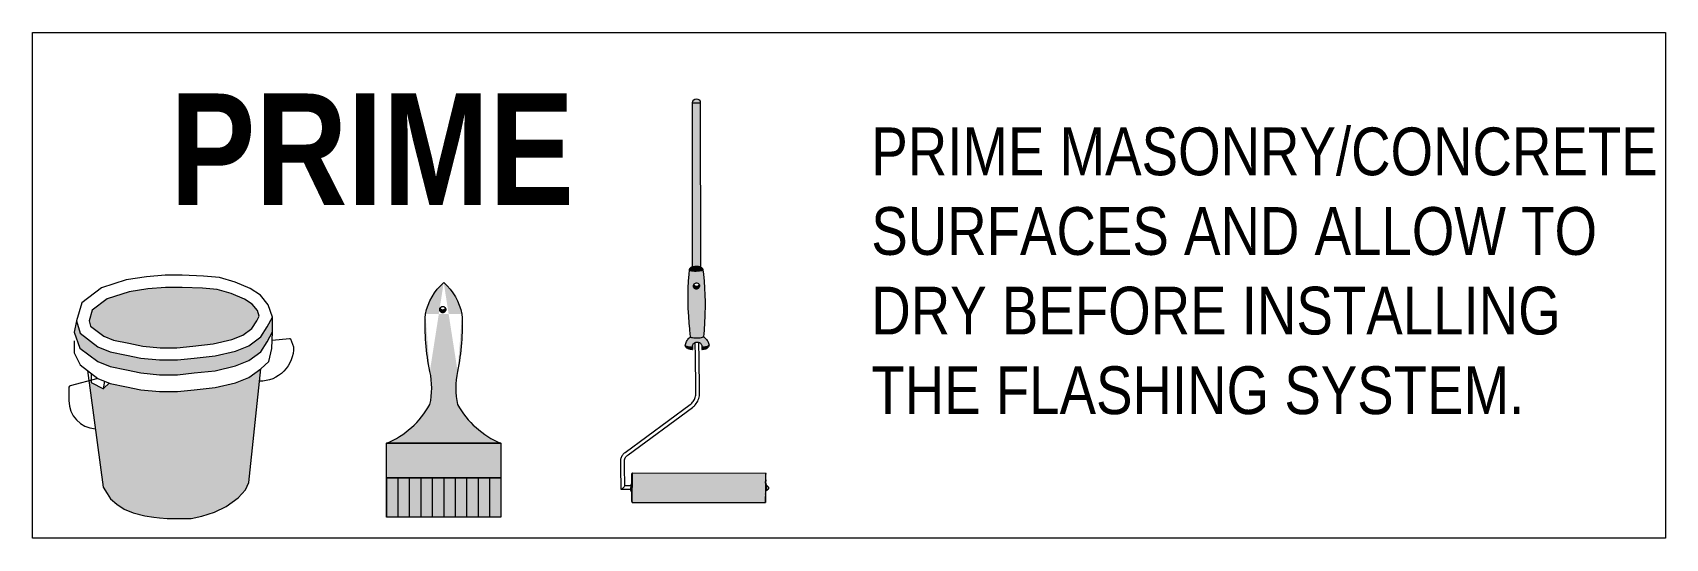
# Model space of a CAD drawing. Header units: inches. Extents: x 0 to 2.14, y 0 to 0.66.
import ezdxf

# ---------------------------------------------------------------- set-up
doc = ezdxf.new("R2010")
doc.units = ezdxf.units.IN
doc.header["$MEASUREMENT"] = 0
doc.layers.add('Title Block Text', color=20, linetype='Continuous', lineweight=0)
doc.layers.add('Vector Picture Geometry', color=6, linetype='Continuous', lineweight=0)
doc.styles.add('GENERATED_STYLE_6', font='ARIALNB.TTF')
doc.styles.get("Standard").update_dxf_attribs({"font": 'ARIALN.TTF'})

msp = doc.modelspace()

# ---------------------------------------------------------------- hatches: boundary and pattern name
at = {"layer": 'Vector Picture Geometry'}
h = msp.add_hatch(color=254, dxfattribs=at)
h.dxf.hatch_style = 1
edge = h.paths.add_edge_path()
edge.add_arc((0.8768, 0.3556), 0.000261, -128.835, 90, ccw=False)
edge.add_arc((0.8704, 0.3804), 0.0258, 259.2804, 283.9457, ccw=False)
edge.add_arc((0.8656, 0.3557), 0.000624, 22.8329, 268.5091, ccw=False)
edge.add_line((0.8662, 0.3559), (0.8665, 0.5714))
edge.add_arc((0.8716, 0.5714), 0.00506, 0.157, 179.9193, ccw=False)
edge.add_line((0.8766, 0.5715), (0.8768, 0.3558))
h = msp.add_hatch(color=164, dxfattribs=at)
h.dxf.hatch_style = 1
h.paths.add_polyline_path([(0.8828, 0.3101), (0.8826, 0.3192), (0.8821, 0.3283), (0.8815, 0.3375), (0.8806, 0.3466), (0.88, 0.3521), (0.8797, 0.3518), (0.8788, 0.3514), (0.8774, 0.3511), (0.8756, 0.3509), (0.8734, 0.3507), (0.8711, 0.3506), (0.8689, 0.3506), (0.8667, 0.3507), (0.8649, 0.3509), (0.8635, 0.3512), (0.8626, 0.3515), (0.8623, 0.3519), (0.8618, 0.3463), (0.8612, 0.3372), (0.8608, 0.3281), (0.8606, 0.3189), (0.8606, 0.3098), (0.8608, 0.3006), (0.861, 0.2977), (0.8611, 0.2961), (0.8613, 0.2915), (0.8619, 0.2824), (0.8626, 0.275), (0.8626, 0.2749), (0.8628, 0.2733), (0.8628, 0.2731), (0.8639, 0.2642), (0.8641, 0.2639), (0.865, 0.2635), (0.8663, 0.2633), (0.8681, 0.2631), (0.8701, 0.263), (0.8723, 0.263), (0.8745, 0.263), (0.8765, 0.2632), (0.8783, 0.2634), (0.8796, 0.2637), (0.8805, 0.2641), (0.8808, 0.2644), (0.8808, 0.2646), (0.8809, 0.2657), (0.881, 0.2675), (0.881, 0.2676), (0.8816, 0.2735), (0.8822, 0.2826), (0.8826, 0.2918), (0.8827, 0.2961), (0.8827, 0.2977), (0.8828, 0.3009)])
h.paths.add_polyline_path([(0.8709, 0.3269), (0.8699, 0.3273), (0.8691, 0.3278), (0.8687, 0.3282), (0.8683, 0.3287), (0.8678, 0.3296), (0.8676, 0.3307), (0.8676, 0.3318), (0.8679, 0.3328), (0.868, 0.3329), (0.8685, 0.3337), (0.8687, 0.3339), (0.8692, 0.3344), (0.8701, 0.3349), (0.8711, 0.3351), (0.8713, 0.3351), (0.8722, 0.3351), (0.8732, 0.3348), (0.874, 0.3343), (0.874, 0.3343), (0.8748, 0.3335), (0.8751, 0.3329), (0.8753, 0.3326), (0.8755, 0.3316), (0.8755, 0.3305), (0.8752, 0.3295), (0.8746, 0.3285), (0.8742, 0.328), (0.8739, 0.3277), (0.873, 0.3272), (0.872, 0.3269), (0.8715, 0.3269)], flags=16)
h = msp.add_hatch(color=256, dxfattribs=at)
h.dxf.hatch_style = 1
h.paths.add_polyline_path([(0.8797, 0.3531), (0.8795, 0.3536), (0.8793, 0.354), (0.8789, 0.3544), (0.8787, 0.3547), (0.8783, 0.355), (0.8779, 0.3553), (0.8775, 0.3556), (0.8771, 0.3557), (0.8769, 0.3558, -0.982084), (0.8766, 0.3554), (0.876, 0.3552), (0.8751, 0.355), (0.8739, 0.3548), (0.8726, 0.3547), (0.8719, 0.3547, -0.061404), (0.8656, 0.3551, -0.326249), (0.865, 0.3555), (0.8647, 0.3554), (0.8643, 0.3551), (0.8639, 0.3548), (0.8636, 0.3545), (0.8633, 0.3542), (0.863, 0.3538), (0.8627, 0.3533), (0.8625, 0.3529), (0.8624, 0.3524), (0.8623, 0.3519), (0.8626, 0.3515), (0.8635, 0.3512), (0.8649, 0.3509), (0.8667, 0.3507), (0.8689, 0.3506), (0.8711, 0.3506), (0.8734, 0.3507), (0.8756, 0.3509), (0.8774, 0.3511), (0.8788, 0.3514), (0.8797, 0.3518), (0.88, 0.3521), (0.8799, 0.3526)])
h = msp.add_hatch(color=164, dxfattribs=at)
h.dxf.hatch_style = 1
h.paths.add_polyline_path([(0.2943, 0.2851), (0.2976, 0.2915), (0.295, 0.2987), (0.2884, 0.3071), (0.2782, 0.3139), (0.2607, 0.3213), (0.2424, 0.3265), (0.2232, 0.3282), (0.1962, 0.3292), (0.1745, 0.3292), (0.1511, 0.3273), (0.1266, 0.3235), (0.0977, 0.3142), (0.0782, 0.2994), (0.074, 0.2851), (0.0759, 0.2785), (0.0935, 0.2652), (0.1063, 0.2599), (0.1264, 0.2559), (0.1446, 0.2521), (0.1672, 0.2499), (0.1892, 0.2499), (0.2102, 0.2521), (0.237, 0.2551), (0.2615, 0.2607), (0.2761, 0.2666), (0.2879, 0.2752)])
h = msp.add_hatch(color=164, dxfattribs=at)
h.dxf.hatch_style = 1
edge = h.paths.add_edge_path()
edge.add_line((0.6148, 0.1247), (0.4645, 0.1247))
edge.add_arc((0.4198, 0.2322), 0.1164, 292.5678, 330.8047)
edge.add_arc((0.4295, 0.1971), 0.0945, 346.7451, 373.2549)
edge.add_arc((0.8266, 0.2798), 0.3112, 177.3692, 191.3199, ccw=False)
edge.add_arc((0.5912, 0.2782), 0.0771, 131.9192, 168.0808, ccw=False)
edge.add_arc((0.4882, 0.2782), 0.0771, 11.9192, 48.0808, ccw=False)
edge.add_arc((0.2528, 0.2798), 0.3112, -11.3199, 2.6308, ccw=False)
edge.add_arc((0.6499, 0.1971), 0.0945, 166.7451, 193.2549)
edge.add_arc((0.6595, 0.2322), 0.1164, 209.1953, 247.4322)
h = msp.add_hatch(color=254, dxfattribs=at)
h.dxf.hatch_style = 1
h.paths.add_polyline_path([(0.8766, 0.3117), (0.8765, 0.3117), (0.8729, 0.3117), (0.8693, 0.3117), (0.8693, 0.3116), (0.8692, 0.3115), (0.8692, 0.3104), (0.8692, 0.3092), (0.8684, 0.3092), (0.8676, 0.3092), (0.8676, 0.3161), (0.8676, 0.323), (0.8676, 0.3231), (0.8677, 0.3232), (0.8684, 0.3232), (0.8692, 0.3232), (0.8692, 0.322), (0.8692, 0.3209), (0.8693, 0.3208), (0.8694, 0.3207), (0.873, 0.3207), (0.8766, 0.3207), (0.8766, 0.3196), (0.8766, 0.3186), (0.8729, 0.3186), (0.8692, 0.3185), (0.8692, 0.3162), (0.8692, 0.3139), (0.8693, 0.3139), (0.8693, 0.3138), (0.8729, 0.3138), (0.8764, 0.3138), (0.8765, 0.3138), (0.8766, 0.3137), (0.8766, 0.3127), (0.8766, 0.3118)])
h.paths.add_polyline_path([(0.8765, 0.3035), (0.872, 0.3035), (0.8676, 0.3035), (0.8676, 0.3062), (0.8676, 0.3089), (0.8684, 0.3089), (0.8692, 0.3089), (0.8692, 0.3073), (0.8692, 0.3057), (0.8702, 0.3057), (0.8711, 0.3057), (0.8712, 0.3071), (0.8712, 0.3086), (0.872, 0.3086), (0.8728, 0.3086), (0.8728, 0.3071), (0.8728, 0.3057), (0.8738, 0.3057), (0.8748, 0.3057), (0.8749, 0.3073), (0.8749, 0.309), (0.8757, 0.309), (0.8764, 0.309), (0.8765, 0.309), (0.8766, 0.3089), (0.8766, 0.3062), (0.8766, 0.3035)])
h.paths.add_polyline_path([(0.8716, 0.2999), (0.8714, 0.3001), (0.8713, 0.3003), (0.8711, 0.3005), (0.8709, 0.3005), (0.8704, 0.3006), (0.8702, 0.3006), (0.8699, 0.3005), (0.8696, 0.3003), (0.8695, 0.3), (0.8693, 0.2997), (0.8693, 0.299), (0.8693, 0.2982), (0.8693, 0.2981), (0.8694, 0.298), (0.8705, 0.298), (0.8715, 0.298), (0.8716, 0.298), (0.8716, 0.298), (0.8716, 0.2989), (0.8716, 0.2997)], flags=16)
h.paths.add_polyline_path([(0.8765, 0.2958), (0.872, 0.2958), (0.8676, 0.2958), (0.8676, 0.2982), (0.8676, 0.3005), (0.8678, 0.3009), (0.8679, 0.3013), (0.8681, 0.3016), (0.8683, 0.3019), (0.8686, 0.3021), (0.8689, 0.3024), (0.8692, 0.3025), (0.8695, 0.3027), (0.8699, 0.3028), (0.8703, 0.3028), (0.8708, 0.3028), (0.8712, 0.3027), (0.8716, 0.3025), (0.872, 0.3022), (0.8723, 0.3019), (0.8726, 0.3016), (0.8728, 0.3012), (0.873, 0.3008), (0.8731, 0.3008), (0.8732, 0.3008), (0.8748, 0.3018), (0.8765, 0.3028), (0.8766, 0.3028), (0.8766, 0.3016), (0.8766, 0.3005), (0.8765, 0.3004), (0.8757, 0.2999), (0.8741, 0.2991), (0.8732, 0.2985), (0.8731, 0.2985), (0.8732, 0.2982), (0.8732, 0.298), (0.8749, 0.298), (0.8766, 0.2979), (0.8766, 0.2969), (0.8766, 0.2959)])
h.paths.add_polyline_path([(0.8715, 0.2923), (0.8713, 0.2926), (0.8711, 0.2927), (0.8709, 0.2928), (0.8707, 0.2929), (0.8704, 0.2929), (0.8701, 0.2929), (0.8698, 0.2928), (0.8697, 0.2926), (0.8695, 0.2924), (0.8694, 0.2922), (0.8693, 0.292), (0.8693, 0.2913), (0.8693, 0.2905), (0.8693, 0.2904), (0.8694, 0.2903), (0.8705, 0.2903), (0.8715, 0.2903), (0.8716, 0.2903), (0.8716, 0.2903), (0.8716, 0.2912), (0.8716, 0.292)], flags=16)
h.paths.add_polyline_path([(0.8765, 0.2881), (0.872, 0.2881), (0.8676, 0.2881), (0.8676, 0.2902), (0.8675, 0.2923), (0.8676, 0.2927), (0.8677, 0.2931), (0.8679, 0.2935), (0.8681, 0.2939), (0.8683, 0.2942), (0.8687, 0.2945), (0.8691, 0.2948), (0.8695, 0.295), (0.87, 0.2951), (0.8704, 0.2951), (0.8708, 0.2951), (0.8711, 0.295), (0.8715, 0.2948), (0.8719, 0.2947), (0.8721, 0.2944), (0.8723, 0.2942), (0.8725, 0.2939), (0.8727, 0.2936), (0.8729, 0.2934), (0.873, 0.2931), (0.8731, 0.2931), (0.8732, 0.2932), (0.8749, 0.2941), (0.8765, 0.2951), (0.8766, 0.2951), (0.8766, 0.2939), (0.8766, 0.2928), (0.8765, 0.2927), (0.8756, 0.2922), (0.8746, 0.2916), (0.8739, 0.2913), (0.8733, 0.2909), (0.8731, 0.2908), (0.8732, 0.2905), (0.8732, 0.2903), (0.8748, 0.2903), (0.8765, 0.2903), (0.8766, 0.2902), (0.8766, 0.2901), (0.8766, 0.2891), (0.8766, 0.2882)])
h.paths.add_polyline_path([(0.8733, 0.2844), (0.8732, 0.2844), (0.8717, 0.2839), (0.8701, 0.2833), (0.8701, 0.2833), (0.8701, 0.2833), (0.8703, 0.2832), (0.8716, 0.2827), (0.8732, 0.2822), (0.8732, 0.2822), (0.8733, 0.2823), (0.8733, 0.2833), (0.8733, 0.2843)], flags=16)
h.paths.add_polyline_path([(0.8765, 0.2788), (0.8764, 0.2788), (0.8758, 0.2791), (0.8741, 0.2797), (0.8728, 0.2801), (0.8708, 0.2809), (0.8682, 0.2818), (0.8676, 0.282), (0.8675, 0.2821), (0.8676, 0.2833), (0.8676, 0.2846), (0.8697, 0.2853), (0.8727, 0.2864), (0.8748, 0.2872), (0.8763, 0.2877), (0.8765, 0.2878), (0.8765, 0.2878), (0.8766, 0.2877), (0.8766, 0.2867), (0.8766, 0.2856), (0.8765, 0.2856), (0.8757, 0.2853), (0.875, 0.285), (0.8749, 0.285), (0.875, 0.2833), (0.875, 0.2816), (0.8758, 0.2813), (0.8766, 0.281), (0.8766, 0.2799), (0.8766, 0.2789)])
h.paths.add_polyline_path([(0.871, 0.2758), (0.8709, 0.2761), (0.8707, 0.2762), (0.8705, 0.2763), (0.8702, 0.2763), (0.87, 0.2763), (0.8698, 0.2762), (0.8695, 0.2761), (0.8694, 0.2758), (0.8692, 0.2755), (0.8692, 0.2747), (0.8692, 0.2739), (0.8693, 0.2738), (0.8693, 0.2736), (0.8702, 0.2736), (0.8711, 0.2736), (0.8711, 0.2737), (0.8712, 0.2737), (0.8712, 0.2747), (0.8712, 0.2756)], flags=16)
h.paths.add_polyline_path([(0.8747, 0.276), (0.8744, 0.2763), (0.8743, 0.2765), (0.874, 0.2765), (0.8738, 0.2765), (0.8735, 0.2765), (0.8733, 0.2764), (0.8731, 0.2762), (0.8729, 0.276), (0.8728, 0.2757), (0.8728, 0.2755), (0.8728, 0.2746), (0.8728, 0.2737), (0.8738, 0.2737), (0.8747, 0.2736), (0.8748, 0.2737), (0.8748, 0.2738), (0.8748, 0.2748), (0.8748, 0.2759)], flags=16)
h.paths.add_polyline_path([(0.8765, 0.2715), (0.872, 0.2715), (0.8676, 0.2715), (0.8676, 0.274), (0.8676, 0.2766), (0.8678, 0.277), (0.868, 0.2775), (0.8682, 0.2778), (0.8685, 0.2781), (0.8689, 0.2783), (0.8693, 0.2785), (0.8699, 0.2785), (0.8704, 0.2785), (0.8708, 0.2783), (0.8711, 0.2781), (0.8714, 0.2778), (0.8717, 0.2775), (0.8718, 0.2773), (0.8719, 0.2771), (0.8719, 0.2771), (0.872, 0.2772), (0.8721, 0.2774), (0.8723, 0.2778), (0.8726, 0.278), (0.8728, 0.2783), (0.8732, 0.2785), (0.8736, 0.2787), (0.8742, 0.2787), (0.8748, 0.2787), (0.8751, 0.2785), (0.8755, 0.2783), (0.8758, 0.278), (0.876, 0.2778), (0.8762, 0.2774), (0.8764, 0.2771), (0.8765, 0.2766), (0.8766, 0.276), (0.8766, 0.2738), (0.8766, 0.2715)])
h = msp.add_hatch(color=256, dxfattribs=at)
h.dxf.hatch_style = 1
h.paths.add_polyline_path([(0.8752, 0.3295), (0.8755, 0.3305), (0.8755, 0.3316), (0.8753, 0.3326), (0.8751, 0.3329), (0.8746, 0.3321), (0.8742, 0.3317), (0.8739, 0.3314), (0.873, 0.3309), (0.872, 0.3307), (0.8715, 0.3307), (0.8709, 0.3307), (0.87, 0.331), (0.8691, 0.3315), (0.8687, 0.3319), (0.8684, 0.3322), (0.868, 0.3329), (0.8679, 0.3328), (0.8676, 0.3318), (0.8676, 0.3307), (0.8678, 0.3296), (0.8683, 0.3287), (0.8687, 0.3282), (0.8691, 0.3278), (0.8699, 0.3273), (0.8709, 0.3269), (0.8715, 0.3269), (0.872, 0.3269), (0.873, 0.3272), (0.8739, 0.3277), (0.8742, 0.328), (0.8746, 0.3285)])
h = msp.add_hatch(color=256, dxfattribs=at)
h.dxf.hatch_style = 1
h.paths.add_polyline_path([(0.5421, 0.2986), (0.5424, 0.2996), (0.5424, 0.3007), (0.5421, 0.3017), (0.542, 0.3019), (0.5415, 0.3012), (0.5411, 0.3008), (0.5408, 0.3005), (0.5399, 0.3), (0.5389, 0.2998), (0.5384, 0.2998), (0.5378, 0.2998), (0.5369, 0.3001), (0.536, 0.3006), (0.5356, 0.301), (0.5352, 0.3013), (0.5349, 0.302), (0.5348, 0.3019), (0.5345, 0.3008), (0.5345, 0.2998), (0.5347, 0.2987), (0.5352, 0.2977), (0.5356, 0.2973), (0.536, 0.2969), (0.5368, 0.2963), (0.5378, 0.296), (0.5384, 0.296), (0.5389, 0.296), (0.5399, 0.2963), (0.5408, 0.2968), (0.5411, 0.2971), (0.5415, 0.2976)])
h = msp.add_hatch(color=164, dxfattribs=at)
h.dxf.hatch_style = 1
h.paths.add_polyline_path([(0.2662, 0.2261), (0.2838, 0.2331), (0.2996, 0.2446), (0.308, 0.2577), (0.3148, 0.2708), (0.3148, 0.2903), (0.308, 0.2772), (0.2996, 0.2641), (0.2838, 0.2526), (0.2662, 0.2456), (0.2396, 0.2394), (0.2119, 0.2364), (0.1901, 0.2341), (0.1664, 0.2341), (0.1422, 0.2365), (0.1233, 0.2404), (0.1017, 0.2447), (0.0856, 0.2514), (0.0623, 0.2691), (0.0576, 0.2851), (0.0545, 0.2705), (0.062, 0.2495), (0.0856, 0.2319), (0.1017, 0.2252), (0.1233, 0.2209), (0.1422, 0.217), (0.1664, 0.2145), (0.1901, 0.2145), (0.2119, 0.2169), (0.2396, 0.2199)])
h = msp.add_hatch(color=164, dxfattribs=at)
h.dxf.hatch_style = 1
h.paths.add_polyline_path([(0.8863, 0.2586), (0.8856, 0.2597), (0.8848, 0.2608), (0.8844, 0.2613), (0.8835, 0.2623), (0.8826, 0.2632), (0.8816, 0.264), (0.8808, 0.2646), (0.8808, 0.2644), (0.8805, 0.2641), (0.8796, 0.2637), (0.8783, 0.2634), (0.8765, 0.2632), (0.8745, 0.263), (0.8723, 0.263), (0.8701, 0.263), (0.8681, 0.2631), (0.8663, 0.2633), (0.865, 0.2635), (0.8641, 0.2639), (0.8639, 0.2642), (0.8638, 0.2643), (0.8631, 0.2638), (0.8621, 0.263), (0.8612, 0.262), (0.8603, 0.261), (0.8599, 0.2605), (0.8591, 0.2594), (0.8584, 0.2582), (0.8579, 0.257), (0.8574, 0.2557), (0.8571, 0.2544), (0.8568, 0.2531), (0.8573, 0.2525), (0.8589, 0.2519), (0.8614, 0.2514), (0.8646, 0.251), (0.8663, 0.2509), (0.8664, 0.2512), (0.8663, 0.2523), (0.8663, 0.2524), (0.8663, 0.253), (0.8664, 0.2531), (0.8666, 0.2537), (0.867, 0.2545), (0.8674, 0.255), (0.868, 0.2557), (0.8687, 0.2562), (0.8688, 0.2562), (0.8693, 0.2567), (0.8699, 0.2569), (0.8708, 0.2573), (0.8724, 0.2575), (0.8739, 0.2573), (0.8747, 0.257), (0.8754, 0.2567), (0.876, 0.2563), (0.876, 0.2563), (0.8767, 0.2558), (0.8774, 0.2551), (0.8778, 0.2546), (0.8782, 0.2538), (0.8785, 0.2532), (0.8785, 0.2511), (0.8803, 0.2512), (0.8835, 0.2517), (0.886, 0.2522), (0.8875, 0.2528), (0.8881, 0.2535), (0.8878, 0.2548), (0.8874, 0.2561), (0.8869, 0.2574)])
h = msp.add_hatch(color=256, dxfattribs=at)
h.dxf.hatch_style = 1
h.paths.add_polyline_path([(0.8664, 0.2498), (0.8664, 0.2499), (0.8664, 0.25), (0.8664, 0.2509), (0.8663, 0.2509), (0.8646, 0.251), (0.8614, 0.2514), (0.8589, 0.2519), (0.8573, 0.2525), (0.8568, 0.2531), (0.857, 0.2519), (0.8576, 0.2508), (0.8581, 0.2502), (0.8589, 0.2494), (0.86, 0.2489), (0.8613, 0.2484), (0.8634, 0.248), (0.866, 0.2477), (0.8664, 0.2477), (0.8664, 0.2478), (0.8664, 0.2481), (0.8664, 0.2482), (0.8664, 0.2488), (0.8664, 0.249)])
h = msp.add_hatch(color=256, dxfattribs=at)
h.dxf.hatch_style = 1
h.paths.add_polyline_path([(0.8869, 0.2506), (0.8874, 0.2512), (0.8879, 0.2523), (0.8881, 0.2535), (0.8875, 0.2528), (0.886, 0.2522), (0.8835, 0.2517), (0.8803, 0.2512), (0.8785, 0.2511), (0.8786, 0.249), (0.8786, 0.2482), (0.8786, 0.2479), (0.879, 0.2479), (0.8816, 0.2483), (0.8837, 0.2487), (0.885, 0.2492), (0.886, 0.2498)])
h = msp.add_hatch(color=164, dxfattribs=at)
h.dxf.hatch_style = 1
h.paths.add_polyline_path([(0.2996, 0.2225), (0.2838, 0.211), (0.2662, 0.204), (0.2396, 0.1979), (0.2119, 0.1948), (0.1901, 0.1925), (0.1664, 0.1925), (0.1422, 0.1949), (0.1233, 0.1988), (0.1017, 0.2031), (0.1004, 0.2037), (0.0934, 0.197), (0.0932, 0.1961), (0.0769, 0.2044), (0.0769, 0.2075), (0.0739, 0.2067), (0.0927, 0.0672), (0.0977, 0.0586), (0.1024, 0.0518), (0.1106, 0.0447), (0.1202, 0.0383), (0.1318, 0.0335), (0.1472, 0.0293), (0.1593, 0.0276), (0.1667, 0.0269), (0.1764, 0.0262), (0.1909, 0.0262), (0.2081, 0.0262), (0.222, 0.0291), (0.2387, 0.0344), (0.2542, 0.0419), (0.2697, 0.0533), (0.2793, 0.0638), (0.2839, 0.0731)])
h = msp.add_hatch(color=254, dxfattribs=at)
h.dxf.hatch_style = 1
h.paths.add_polyline_path([(0.6148, 0.1247), (0.6148, 0.0794), (0.4645, 0.0794), (0.4645, 0.1247)])
h = msp.add_hatch(color=164, dxfattribs=at)
h.dxf.hatch_style = 1
h.paths.add_polyline_path([(0.5686, 0.0917), (0.5685, 0.0918), (0.5685, 0.0993), (0.5685, 0.1068), (0.5683, 0.1069), (0.5682, 0.1071), (0.5658, 0.1071), (0.5634, 0.1072), (0.5634, 0.1088), (0.5634, 0.1105), (0.5778, 0.1105), (0.5922, 0.1106), (0.5924, 0.1104), (0.5926, 0.1103), (0.5925, 0.1087), (0.5925, 0.1072), (0.5901, 0.1071), (0.5877, 0.1071), (0.5876, 0.1069), (0.5874, 0.1067), (0.5874, 0.0992), (0.5874, 0.0917), (0.5852, 0.0917), (0.583, 0.0917), (0.5829, 0.0994), (0.5828, 0.107), (0.578, 0.1071), (0.5732, 0.1071), (0.5731, 0.107), (0.573, 0.1069), (0.573, 0.0994), (0.573, 0.092), (0.5729, 0.0918), (0.5727, 0.0917), (0.5707, 0.0917), (0.5687, 0.0917)])
h.paths.add_polyline_path([(0.5515, 0.0918), (0.5514, 0.1012), (0.5515, 0.1105), (0.5571, 0.1105), (0.5628, 0.1105), (0.5628, 0.1088), (0.5628, 0.1072), (0.5594, 0.1071), (0.556, 0.107), (0.5559, 0.1051), (0.5559, 0.1031), (0.559, 0.103), (0.562, 0.1029), (0.562, 0.1013), (0.562, 0.0997), (0.559, 0.0996), (0.556, 0.0996), (0.556, 0.0974), (0.556, 0.0953), (0.5594, 0.0953), (0.5629, 0.0952), (0.563, 0.0936), (0.563, 0.092), (0.5629, 0.0918), (0.5627, 0.0917), (0.5571, 0.0917), (0.5515, 0.0917)])
h.paths.add_polyline_path([(0.5439, 0.1022), (0.5443, 0.1024), (0.5447, 0.1028), (0.5451, 0.1032), (0.5452, 0.1036), (0.5454, 0.1046), (0.5454, 0.1051), (0.5451, 0.1057), (0.5448, 0.1063), (0.5441, 0.1066), (0.5435, 0.1069), (0.5419, 0.1069), (0.5404, 0.107), (0.5401, 0.1069), (0.5398, 0.1067), (0.5398, 0.1045), (0.5398, 0.1022), (0.5399, 0.1022), (0.54, 0.1021), (0.5418, 0.1021), (0.5436, 0.1021)], flags=16)
h.paths.add_polyline_path([(0.5354, 0.0918), (0.5354, 0.1012), (0.5354, 0.1105), (0.5403, 0.1105), (0.5452, 0.1105), (0.5461, 0.1101), (0.5468, 0.1098), (0.5475, 0.1094), (0.548, 0.109), (0.5486, 0.1084), (0.5491, 0.1078), (0.5494, 0.1072), (0.5497, 0.1065), (0.5499, 0.1056), (0.55, 0.1047), (0.5499, 0.1038), (0.5497, 0.1029), (0.5493, 0.1021), (0.5488, 0.1012), (0.5482, 0.1006), (0.5475, 0.1), (0.5467, 0.0996), (0.5459, 0.0992), (0.5459, 0.099), (0.5459, 0.0988), (0.5479, 0.0954), (0.5499, 0.0918), (0.5499, 0.0917), (0.5475, 0.0917), (0.5451, 0.0917), (0.545, 0.0919), (0.544, 0.0936), (0.5422, 0.0968), (0.5411, 0.0987), (0.5409, 0.0989), (0.5404, 0.0988), (0.5399, 0.0988), (0.5398, 0.0953), (0.5398, 0.0917), (0.5376, 0.0917), (0.5355, 0.0917)])
h.paths.add_polyline_path([(0.528, 0.1024), (0.5286, 0.1026), (0.5289, 0.1031), (0.5292, 0.1035), (0.5292, 0.1041), (0.5293, 0.1047), (0.5292, 0.1052), (0.529, 0.1058), (0.5287, 0.1061), (0.5283, 0.1064), (0.5279, 0.1067), (0.5274, 0.1069), (0.5259, 0.1069), (0.5243, 0.107), (0.524, 0.1069), (0.5238, 0.1067), (0.5238, 0.1045), (0.5238, 0.1022), (0.5239, 0.1022), (0.5239, 0.1021), (0.5257, 0.1021), (0.5274, 0.1021)], flags=16)
h.paths.add_polyline_path([(0.5193, 0.0918), (0.5193, 0.1012), (0.5193, 0.1105), (0.5237, 0.1105), (0.5281, 0.1106), (0.5288, 0.1104), (0.5296, 0.1103), (0.5305, 0.1099), (0.5314, 0.1094), (0.532, 0.1089), (0.5327, 0.1082), (0.5332, 0.1074), (0.5336, 0.1065), (0.5338, 0.1055), (0.5339, 0.1046), (0.5338, 0.1038), (0.5337, 0.103), (0.5333, 0.1023), (0.5329, 0.1015), (0.5325, 0.101), (0.5321, 0.1006), (0.5315, 0.1001), (0.5308, 0.0997), (0.5303, 0.0995), (0.5298, 0.0992), (0.5297, 0.0991), (0.5298, 0.0988), (0.5319, 0.0952), (0.5338, 0.0918), (0.5338, 0.0917), (0.5314, 0.0917), (0.5291, 0.0917), (0.5289, 0.0919), (0.5278, 0.0937), (0.5266, 0.0959), (0.5259, 0.0973), (0.5251, 0.0985), (0.5249, 0.0989), (0.5244, 0.0988), (0.5238, 0.0988), (0.5238, 0.0953), (0.5238, 0.0919), (0.5236, 0.0918), (0.5235, 0.0917), (0.5214, 0.0917), (0.5194, 0.0917)])
h.paths.add_polyline_path([(0.5115, 0.0986), (0.5116, 0.0987), (0.5105, 0.102), (0.5093, 0.1053), (0.5092, 0.1053), (0.5092, 0.1052), (0.5089, 0.1048), (0.508, 0.102), (0.5069, 0.0989), (0.507, 0.0987), (0.507, 0.0985), (0.5092, 0.0985), (0.5114, 0.0985)], flags=16)
h.paths.add_polyline_path([(0.4999, 0.0918), (0.4998, 0.092), (0.5004, 0.0934), (0.5017, 0.097), (0.5026, 0.0996), (0.5042, 0.1039), (0.5061, 0.1093), (0.5066, 0.1104), (0.5067, 0.1106), (0.5093, 0.1105), (0.5119, 0.1105), (0.5135, 0.106), (0.5157, 0.0998), (0.5173, 0.0955), (0.5184, 0.0924), (0.5186, 0.0919), (0.5185, 0.0918), (0.5185, 0.0917), (0.5163, 0.0917), (0.5141, 0.0917), (0.5139, 0.092), (0.5133, 0.0935), (0.5128, 0.0949), (0.5127, 0.0951), (0.5091, 0.0951), (0.5056, 0.0951), (0.505, 0.0934), (0.5044, 0.0917), (0.5022, 0.0917), (0.5, 0.0917)])
h.paths.add_polyline_path([(0.4936, 0.1033), (0.4941, 0.1036), (0.4944, 0.104), (0.4946, 0.1045), (0.4946, 0.105), (0.4946, 0.1055), (0.4944, 0.1059), (0.4941, 0.1064), (0.4936, 0.1067), (0.493, 0.107), (0.4913, 0.1071), (0.4896, 0.1071), (0.4893, 0.107), (0.4891, 0.1068), (0.4891, 0.105), (0.4891, 0.1032), (0.4891, 0.1031), (0.4892, 0.103), (0.4912, 0.103), (0.4931, 0.103)], flags=16)
h.paths.add_polyline_path([(0.494, 0.0956), (0.4946, 0.0962), (0.495, 0.0965), (0.495, 0.097), (0.4951, 0.0976), (0.495, 0.0981), (0.4948, 0.0986), (0.4944, 0.099), (0.4939, 0.0994), (0.4934, 0.0995), (0.4929, 0.0996), (0.491, 0.0996), (0.4891, 0.0996), (0.4891, 0.0976), (0.4891, 0.0956), (0.4892, 0.0955), (0.4894, 0.0953), (0.4916, 0.0954), (0.4938, 0.0955)], flags=16)
h.paths.add_polyline_path([(0.4846, 0.0918), (0.4846, 0.1012), (0.4846, 0.1105), (0.4899, 0.1105), (0.4952, 0.1105), (0.4962, 0.1101), (0.4971, 0.1096), (0.4977, 0.1091), (0.4983, 0.1086), (0.4987, 0.1078), (0.4991, 0.1069), (0.4991, 0.1057), (0.4991, 0.1046), (0.4988, 0.1039), (0.4984, 0.1031), (0.4978, 0.1025), (0.4972, 0.1019), (0.4967, 0.1017), (0.4964, 0.1016), (0.4963, 0.1014), (0.4965, 0.1013), (0.497, 0.101), (0.4977, 0.1006), (0.4982, 0.1001), (0.4988, 0.0995), (0.4992, 0.0988), (0.4995, 0.098), (0.4995, 0.0968), (0.4995, 0.0955), (0.4992, 0.0947), (0.4988, 0.0939), (0.4982, 0.0934), (0.4977, 0.0928), (0.497, 0.0925), (0.4963, 0.0921), (0.4952, 0.0919), (0.494, 0.0917), (0.4893, 0.0917), (0.4847, 0.0917)])
h = msp.add_hatch(color=41, dxfattribs=at)
h.dxf.hatch_style = 1
h.paths.add_polyline_path([(0.4645, 0.0794), (0.6148, 0.0794), (0.6148, 0.0276), (0.4645, 0.0276)])
h = msp.add_hatch(color=41, dxfattribs=at)
h.dxf.hatch_style = 1
h.paths.add_polyline_path([(0.962, 0.0855), (0.7874, 0.0857), (0.7874, 0.0856), (0.7873, 0.0471), (0.9618, 0.0469), (0.962, 0.0471)])

# ---------------------------------------------------------------- linework, layer by layer
at = {"layer": 'Title Block Text'}
msp.add_lwpolyline([(0, 0.6633), (2.1436, 0.6633), (2.1436, 0), (0, 0)], close=True, dxfattribs=at)
at = {"layer": 'Vector Picture Geometry'}
for p, q in [((0.8612, 0.3372), (0.8618, 0.3463)), ((0.8618, 0.3463), (0.8623, 0.3519)), ((0.8623, 0.3519), (0.8624, 0.3524)), ((0.8623, 0.3519), (0.8626, 0.3515)), ((0.8624, 0.3524), (0.8625, 0.3529)), ((0.8625, 0.3529), (0.8627, 0.3533)), ((0.8626, 0.3515), (0.8635, 0.3512)), ((0.8627, 0.3533), (0.863, 0.3538)), ((0.863, 0.3538), (0.8633, 0.3542)), ((0.8636, 0.3545), (0.8633, 0.3542)), ((0.8635, 0.3512), (0.8649, 0.3509)), ((0.8636, 0.3545), (0.8639, 0.3548)), ((0.8639, 0.3548), (0.8643, 0.3551)), ((0.8643, 0.3551), (0.8647, 0.3554)), ((0.8647, 0.3554), (0.8652, 0.3556)), ((0.8649, 0.3509), (0.8667, 0.3507)), ((0.8658, 0.3558), (0.8652, 0.3556)), ((0.8656, 0.3557), (0.8654, 0.3555)), ((0.8654, 0.3555), (0.8656, 0.3552)), ((0.8662, 0.3559), (0.8656, 0.3557)), ((0.8656, 0.3552), (0.8662, 0.355)), ((0.8658, 0.3558), (0.8662, 0.3559)), ((0.8671, 0.3561), (0.8662, 0.3559)), ((0.8662, 0.355), (0.8671, 0.3549)), ((0.8667, 0.3507), (0.8689, 0.3506)), ((0.8683, 0.3563), (0.8671, 0.3561)), ((0.8671, 0.3549), (0.8683, 0.3547)), ((0.8696, 0.3564), (0.8683, 0.3563)), ((0.8683, 0.3547), (0.8696, 0.3547)), ((0.8689, 0.3506), (0.8711, 0.3506)), ((0.8711, 0.3565), (0.8696, 0.3564)), ((0.8696, 0.3547), (0.8711, 0.3546)), ((0.8726, 0.3564), (0.8711, 0.3565)), ((0.8711, 0.3546), (0.8726, 0.3547)), ((0.8711, 0.3506), (0.8734, 0.3507)), ((0.874, 0.3564), (0.8726, 0.3564)), ((0.8726, 0.3547), (0.8739, 0.3548)), ((0.8734, 0.3507), (0.8756, 0.3509)), ((0.8739, 0.3548), (0.8751, 0.355)), ((0.8751, 0.3562), (0.874, 0.3564)), ((0.876, 0.3561), (0.8751, 0.3562)), ((0.8751, 0.355), (0.876, 0.3552)), ((0.8756, 0.3509), (0.8774, 0.3511)), ((0.8765, 0.356), (0.876, 0.3561)), ((0.8766, 0.3559), (0.876, 0.3561)), ((0.876, 0.3552), (0.8766, 0.3554)), ((0.8771, 0.3557), (0.8765, 0.356)), ((0.8768, 0.3556), (0.8766, 0.3559)), ((0.8766, 0.3554), (0.8768, 0.3556)), ((0.8775, 0.3556), (0.8771, 0.3557)), ((0.8774, 0.3511), (0.8788, 0.3514)), ((0.8779, 0.3553), (0.8775, 0.3556)), ((0.8783, 0.355), (0.8779, 0.3553)), ((0.8787, 0.3547), (0.8783, 0.355)), ((0.8789, 0.3544), (0.8787, 0.3547)), ((0.8788, 0.3514), (0.8797, 0.3518)), ((0.8789, 0.3544), (0.8793, 0.354)), ((0.8793, 0.354), (0.8795, 0.3536)), ((0.8795, 0.3536), (0.8797, 0.3531)), ((0.8797, 0.3531), (0.8799, 0.3526)), ((0.8797, 0.3518), (0.88, 0.3521)), ((0.8799, 0.3526), (0.88, 0.3521)), ((0.88, 0.3521), (0.8806, 0.3466)), ((0.8806, 0.3466), (0.8815, 0.3375)), ((0.8606, 0.3189), (0.8608, 0.3281)), ((0.8608, 0.3281), (0.8612, 0.3372)), ((0.8676, 0.3318), (0.8679, 0.3328)), ((0.8676, 0.3307), (0.8676, 0.3318)), ((0.8678, 0.3296), (0.8676, 0.3307)), ((0.8683, 0.3287), (0.8678, 0.3296)), ((0.8679, 0.3328), (0.868, 0.3329)), ((0.868, 0.3329), (0.8685, 0.3337)), ((0.868, 0.3329), (0.8684, 0.3322)), ((0.8687, 0.3282), (0.8683, 0.3287)), ((0.8684, 0.3322), (0.8687, 0.3319)), ((0.8685, 0.3337), (0.8687, 0.3339)), ((0.8687, 0.3339), (0.8692, 0.3344)), ((0.8687, 0.3319), (0.8691, 0.3315)), ((0.8691, 0.3278), (0.8687, 0.3282)), ((0.8691, 0.3315), (0.87, 0.331)), ((0.8699, 0.3273), (0.8691, 0.3278)), ((0.8692, 0.3344), (0.8701, 0.3349)), ((0.8709, 0.3269), (0.8699, 0.3273)), ((0.87, 0.331), (0.8709, 0.3307)), ((0.8701, 0.3349), (0.8711, 0.3351)), ((0.8709, 0.3307), (0.8715, 0.3307)), ((0.8715, 0.3269), (0.8709, 0.3269)), ((0.8711, 0.3351), (0.8713, 0.3351)), ((0.8713, 0.3351), (0.8722, 0.3351)), ((0.8715, 0.3307), (0.872, 0.3307)), ((0.872, 0.3269), (0.8715, 0.3269)), ((0.872, 0.3307), (0.873, 0.3309)), ((0.873, 0.3272), (0.872, 0.3269)), ((0.8722, 0.3351), (0.8732, 0.3348)), ((0.873, 0.3309), (0.8739, 0.3314)), ((0.8739, 0.3277), (0.873, 0.3272)), ((0.8732, 0.3348), (0.874, 0.3343)), ((0.8739, 0.3314), (0.8742, 0.3317)), ((0.8742, 0.328), (0.8739, 0.3277)), ((0.874, 0.3343), (0.8748, 0.3335)), ((0.874, 0.3343), (0.874, 0.3343)), ((0.8742, 0.3317), (0.8746, 0.3321)), ((0.8746, 0.3285), (0.8742, 0.328)), ((0.8746, 0.3321), (0.8751, 0.3329)), ((0.8752, 0.3295), (0.8746, 0.3285)), ((0.8748, 0.3335), (0.8751, 0.3329)), ((0.8751, 0.3329), (0.8753, 0.3326)), ((0.8755, 0.3305), (0.8752, 0.3295)), ((0.8753, 0.3326), (0.8755, 0.3316)), ((0.8755, 0.3316), (0.8755, 0.3305)), ((0.8815, 0.3375), (0.8821, 0.3283)), ((0.8821, 0.3283), (0.8826, 0.3192)), ((0.5345, 0.3008), (0.5348, 0.3019)), ((0.5345, 0.2998), (0.5345, 0.3008)), ((0.5348, 0.3019), (0.5349, 0.302)), ((0.5349, 0.302), (0.5354, 0.3027)), ((0.5349, 0.302), (0.5352, 0.3013)), ((0.5352, 0.3013), (0.5356, 0.301)), ((0.5354, 0.3027), (0.5356, 0.303)), ((0.5356, 0.303), (0.5361, 0.3034)), ((0.5356, 0.301), (0.536, 0.3006)), ((0.536, 0.3006), (0.5369, 0.3001)), ((0.5361, 0.3034), (0.537, 0.3039)), ((0.537, 0.3039), (0.538, 0.3042)), ((0.538, 0.3042), (0.5382, 0.3042)), ((0.5382, 0.3042), (0.5391, 0.3042)), ((0.5391, 0.3042), (0.54, 0.3039)), ((0.5399, 0.3), (0.5408, 0.3005)), ((0.54, 0.3039), (0.5409, 0.3034)), ((0.5408, 0.3005), (0.5411, 0.3008)), ((0.5409, 0.3034), (0.5409, 0.3033)), ((0.5409, 0.3033), (0.5417, 0.3026)), ((0.5411, 0.3008), (0.5415, 0.3012)), ((0.5415, 0.3012), (0.542, 0.3019)), ((0.5417, 0.3026), (0.542, 0.3019)), ((0.542, 0.3019), (0.5421, 0.3017)), ((0.5421, 0.3017), (0.5424, 0.3007)), ((0.5424, 0.3007), (0.5424, 0.2996)), ((0.8606, 0.3098), (0.8606, 0.3189)), ((0.8608, 0.3006), (0.8606, 0.3098)), ((0.861, 0.2977), (0.8608, 0.3006)), ((0.8826, 0.3192), (0.8828, 0.3101)), ((0.8828, 0.3009), (0.8827, 0.2977)), ((0.8828, 0.3101), (0.8828, 0.3009)), ((0.5347, 0.2987), (0.5345, 0.2998)), ((0.5352, 0.2977), (0.5347, 0.2987)), ((0.5356, 0.2973), (0.5352, 0.2977)), ((0.536, 0.2969), (0.5356, 0.2973)), ((0.5368, 0.2963), (0.536, 0.2969)), ((0.5378, 0.296), (0.5368, 0.2963)), ((0.5369, 0.3001), (0.5378, 0.2998)), ((0.5378, 0.2998), (0.5384, 0.2998)), ((0.5384, 0.296), (0.5378, 0.296)), ((0.5384, 0.2998), (0.5389, 0.2998)), ((0.5389, 0.296), (0.5384, 0.296)), ((0.5389, 0.2998), (0.5399, 0.3)), ((0.5399, 0.2963), (0.5389, 0.296)), ((0.5408, 0.2968), (0.5399, 0.2963)), ((0.5411, 0.2971), (0.5408, 0.2968)), ((0.5415, 0.2976), (0.5411, 0.2971)), ((0.5421, 0.2986), (0.5415, 0.2976)), ((0.5424, 0.2996), (0.5421, 0.2986)), ((0.8611, 0.2961), (0.861, 0.2977)), ((0.8613, 0.2915), (0.8611, 0.2961)), ((0.8619, 0.2824), (0.8613, 0.2915)), ((0.8626, 0.275), (0.8619, 0.2824)), ((0.8822, 0.2826), (0.8816, 0.2735)), ((0.8826, 0.2918), (0.8822, 0.2826)), ((0.8827, 0.2961), (0.8826, 0.2918)), ((0.8827, 0.2977), (0.8827, 0.2961)), ((0.8579, 0.257), (0.8584, 0.2582)), ((0.8584, 0.2582), (0.8591, 0.2594)), ((0.8591, 0.2594), (0.8599, 0.2605)), ((0.8603, 0.261), (0.8599, 0.2605)), ((0.8603, 0.261), (0.8612, 0.262)), ((0.8612, 0.262), (0.8621, 0.263)), ((0.8621, 0.263), (0.8631, 0.2638)), ((0.8626, 0.2749), (0.8626, 0.275)), ((0.8628, 0.2733), (0.8626, 0.2749)), ((0.8628, 0.2731), (0.8628, 0.2733)), ((0.8638, 0.2643), (0.8628, 0.2731)), ((0.8631, 0.2638), (0.8638, 0.2643)), ((0.8639, 0.2642), (0.8638, 0.2643)), ((0.8639, 0.2642), (0.8641, 0.2639)), ((0.8641, 0.2639), (0.865, 0.2635)), ((0.865, 0.2635), (0.8663, 0.2633)), ((0.8663, 0.2633), (0.8681, 0.2631)), ((0.8681, 0.2631), (0.8701, 0.263)), ((0.8699, 0.2569), (0.8708, 0.2573)), ((0.8701, 0.263), (0.8723, 0.263)), ((0.8708, 0.2573), (0.8724, 0.2575)), ((0.8723, 0.263), (0.8745, 0.263)), ((0.8724, 0.2575), (0.8739, 0.2573)), ((0.8739, 0.2573), (0.8747, 0.257)), ((0.8745, 0.263), (0.8765, 0.2632)), ((0.8765, 0.2632), (0.8783, 0.2634)), ((0.8783, 0.2634), (0.8796, 0.2637)), ((0.8796, 0.2637), (0.8805, 0.2641)), ((0.8805, 0.2641), (0.8808, 0.2644)), ((0.8809, 0.2657), (0.8808, 0.2646)), ((0.8816, 0.264), (0.8808, 0.2646)), ((0.8808, 0.2646), (0.8808, 0.2644)), ((0.881, 0.2675), (0.8809, 0.2657)), ((0.8816, 0.2735), (0.881, 0.2676)), ((0.881, 0.2676), (0.881, 0.2675)), ((0.8826, 0.2632), (0.8816, 0.264)), ((0.8835, 0.2623), (0.8826, 0.2632)), ((0.8844, 0.2613), (0.8835, 0.2623)), ((0.8848, 0.2608), (0.8844, 0.2613)), ((0.8848, 0.2608), (0.8856, 0.2597)), ((0.8856, 0.2597), (0.8863, 0.2586)), ((0.8863, 0.2586), (0.8869, 0.2574)), ((0.8869, 0.2574), (0.8874, 0.2561)), ((0.8568, 0.2531), (0.8571, 0.2544)), ((0.857, 0.2519), (0.8568, 0.2531)), ((0.8568, 0.2531), (0.8573, 0.2525)), ((0.8576, 0.2508), (0.857, 0.2519)), ((0.8571, 0.2544), (0.8574, 0.2557)), ((0.8573, 0.2525), (0.8589, 0.2519)), ((0.8574, 0.2557), (0.8579, 0.257)), ((0.8576, 0.2508), (0.8581, 0.2502)), ((0.8589, 0.2494), (0.8581, 0.2502)), ((0.8589, 0.2519), (0.8614, 0.2514)), ((0.86, 0.2489), (0.8589, 0.2494)), ((0.86, 0.2489), (0.8613, 0.2484)), ((0.8613, 0.2484), (0.8634, 0.248)), ((0.8614, 0.2514), (0.8646, 0.251)), ((0.8634, 0.248), (0.866, 0.2477)), ((0.8646, 0.251), (0.8663, 0.2509)), ((0.866, 0.2477), (0.8664, 0.2477)), ((0.8663, 0.253), (0.8664, 0.2531)), ((0.8663, 0.2524), (0.8663, 0.253)), ((0.8663, 0.2524), (0.8664, 0.2528)), ((0.8663, 0.2523), (0.8663, 0.2524)), ((0.8664, 0.2512), (0.8663, 0.2523)), ((0.8664, 0.2519), (0.8663, 0.2523)), ((0.8663, 0.2509), (0.8664, 0.2512)), ((0.8664, 0.2509), (0.8663, 0.2509)), ((0.8664, 0.2531), (0.8666, 0.2537)), ((0.8664, 0.2531), (0.8664, 0.2531)), ((0.8664, 0.2531), (0.8664, 0.2528)), ((0.8664, 0.2528), (0.8664, 0.2531)), ((0.8664, 0.2531), (0.8664, 0.2531)), ((0.8664, 0.2528), (0.8664, 0.2521)), ((0.8664, 0.2521), (0.8664, 0.2519)), ((0.8664, 0.2519), (0.8664, 0.2519)), ((0.8664, 0.2519), (0.8664, 0.2514)), ((0.8664, 0.2519), (0.8664, 0.2512)), ((0.8664, 0.2514), (0.8664, 0.2512)), ((0.8664, 0.2512), (0.8664, 0.2511)), ((0.8664, 0.2511), (0.8664, 0.2509)), ((0.8664, 0.2509), (0.8664, 0.2509)), ((0.8664, 0.2509), (0.8664, 0.2509)), ((0.8664, 0.2509), (0.8664, 0.25)), ((0.8664, 0.25), (0.8664, 0.2499)), ((0.8664, 0.2499), (0.8664, 0.2498)), ((0.8664, 0.2498), (0.8664, 0.249)), ((0.8664, 0.249), (0.8664, 0.2488)), ((0.8664, 0.2488), (0.8664, 0.2482)), ((0.8664, 0.2482), (0.8664, 0.2481)), ((0.8664, 0.2481), (0.8664, 0.2478)), ((0.8664, 0.2478), (0.8664, 0.2477)), ((0.8666, 0.2537), (0.867, 0.2545)), ((0.867, 0.2545), (0.8674, 0.255)), ((0.8674, 0.255), (0.868, 0.2557)), ((0.868, 0.2557), (0.8687, 0.2562)), ((0.8687, 0.2562), (0.8688, 0.2562)), ((0.8688, 0.2562), (0.8693, 0.2567)), ((0.8693, 0.2567), (0.8699, 0.2569)), ((0.8701, 0.2378), (0.8699, 0.2569)), ((0.8702, 0.236), (0.8701, 0.2378)), ((0.8701, 0.2378), (0.8701, 0.2378)), ((0.8706, 0.2003), (0.8702, 0.236)), ((0.8747, 0.257), (0.8754, 0.2567)), ((0.875, 0.235), (0.8747, 0.257)), ((0.8754, 0.2567), (0.876, 0.2563)), ((0.876, 0.2563), (0.876, 0.2563)), ((0.876, 0.2563), (0.8767, 0.2558)), ((0.8767, 0.2558), (0.8774, 0.2551)), ((0.8774, 0.2551), (0.8778, 0.2546)), ((0.8778, 0.2546), (0.8782, 0.2538)), ((0.8782, 0.2538), (0.8785, 0.2532)), ((0.8785, 0.2532), (0.8785, 0.2511)), ((0.8785, 0.2511), (0.8803, 0.2512)), ((0.8785, 0.2511), (0.8786, 0.249)), ((0.8786, 0.249), (0.8786, 0.2482)), ((0.8786, 0.2482), (0.8786, 0.2479)), ((0.8786, 0.2479), (0.879, 0.2479)), ((0.879, 0.2479), (0.8816, 0.2483)), ((0.8803, 0.2512), (0.8835, 0.2517)), ((0.8816, 0.2483), (0.8837, 0.2487)), ((0.8835, 0.2517), (0.886, 0.2522)), ((0.8837, 0.2487), (0.885, 0.2492)), ((0.885, 0.2492), (0.886, 0.2498)), ((0.886, 0.2522), (0.8875, 0.2528)), ((0.886, 0.2498), (0.8869, 0.2506)), ((0.8869, 0.2506), (0.8874, 0.2512)), ((0.8874, 0.2561), (0.8878, 0.2548)), ((0.8879, 0.2523), (0.8874, 0.2512)), ((0.8875, 0.2528), (0.8881, 0.2535)), ((0.8878, 0.2548), (0.8881, 0.2535)), ((0.8881, 0.2535), (0.8879, 0.2523)), ((0.8751, 0.2332), (0.875, 0.235)), ((0.875, 0.235), (0.875, 0.235)), ((0.8755, 0.1977), (0.8751, 0.2332)), ((0.8707, 0.1985), (0.8706, 0.2003)), ((0.8706, 0.2003), (0.8706, 0.2003)), ((0.8708, 0.1907), (0.8707, 0.1985)), ((0.8755, 0.1959), (0.8755, 0.1977)), ((0.8755, 0.1977), (0.8755, 0.1977)), ((0.8756, 0.1907), (0.8755, 0.1959)), ((0.778, 0.1127), (0.8632, 0.1755)), ((0.7817, 0.1094), (0.8661, 0.1716)), ((0.8632, 0.1755), (0.8644, 0.1764)), ((0.8644, 0.1764), (0.8654, 0.1774)), ((0.8654, 0.1774), (0.8664, 0.1785)), ((0.8661, 0.1716), (0.8675, 0.1727)), ((0.8664, 0.1785), (0.8673, 0.1796)), ((0.8673, 0.1796), (0.8681, 0.1808)), ((0.8675, 0.1727), (0.8688, 0.174)), ((0.8681, 0.1808), (0.8688, 0.1821)), ((0.8688, 0.1821), (0.8694, 0.1835)), ((0.8689, 0.1741), (0.8688, 0.174)), ((0.8689, 0.1741), (0.8701, 0.1754)), ((0.8694, 0.1835), (0.8699, 0.1849)), ((0.8699, 0.1849), (0.8703, 0.1863)), ((0.8701, 0.1754), (0.8713, 0.1769)), ((0.8703, 0.1863), (0.8706, 0.1877)), ((0.8706, 0.1877), (0.8707, 0.1892)), ((0.8707, 0.1892), (0.8708, 0.1907)), ((0.8713, 0.1769), (0.8723, 0.1784)), ((0.8723, 0.1784), (0.8732, 0.18)), ((0.8732, 0.18), (0.8739, 0.1817)), ((0.8739, 0.1817), (0.8746, 0.1834)), ((0.8746, 0.1834), (0.875, 0.1852)), ((0.875, 0.1852), (0.8754, 0.187)), ((0.8754, 0.187), (0.8756, 0.1889)), ((0.8756, 0.1889), (0.8756, 0.1907)), ((0.7731, 0.1064), (0.7736, 0.1075)), ((0.7736, 0.1075), (0.7741, 0.1085)), ((0.7741, 0.1085), (0.7748, 0.1094)), ((0.7748, 0.1094), (0.7755, 0.1103)), ((0.7755, 0.1103), (0.7762, 0.1112)), ((0.7762, 0.1112), (0.7763, 0.1112)), ((0.7763, 0.1112), (0.7771, 0.112)), ((0.7771, 0.112), (0.778, 0.1127)), ((0.7787, 0.1067), (0.7792, 0.1073)), ((0.7792, 0.1073), (0.7796, 0.1078)), ((0.7796, 0.1078), (0.7802, 0.1083)), ((0.7802, 0.1083), (0.7808, 0.1088)), ((0.7817, 0.1094), (0.7808, 0.1088)), ((0.7721, 0.102), (0.7722, 0.103)), ((0.7721, 0.1009), (0.7721, 0.102)), ((0.7722, 0.0942), (0.7721, 0.1009)), ((0.7722, 0.1031), (0.7724, 0.1043)), ((0.7722, 0.103), (0.7722, 0.1031)), ((0.7726, 0.0639), (0.7722, 0.0942)), ((0.7724, 0.1043), (0.7727, 0.1053)), ((0.7727, 0.1053), (0.7731, 0.1064)), ((0.7769, 0.1017), (0.777, 0.1024)), ((0.7769, 0.1009), (0.7769, 0.1017)), ((0.777, 0.0942), (0.7769, 0.1009)), ((0.777, 0.1024), (0.7771, 0.103)), ((0.7774, 0.0687), (0.777, 0.0942)), ((0.7771, 0.103), (0.7772, 0.1032)), ((0.7772, 0.1032), (0.7774, 0.1039)), ((0.7774, 0.1039), (0.7776, 0.1047)), ((0.7776, 0.1047), (0.7779, 0.1052)), ((0.7779, 0.1054), (0.7783, 0.106)), ((0.7779, 0.1052), (0.7779, 0.1054)), ((0.7783, 0.106), (0.7787, 0.1067)), ((0.7733, 0.0643), (0.7729, 0.064)), ((0.7738, 0.0648), (0.7733, 0.0643)), ((0.7743, 0.0653), (0.7738, 0.0648)), ((0.775, 0.0659), (0.7743, 0.0653)), ((0.7756, 0.0666), (0.775, 0.0659)), ((0.7762, 0.0672), (0.7756, 0.0666)), ((0.7766, 0.0677), (0.7762, 0.0672)), ((0.777, 0.0682), (0.7766, 0.0677)), ((0.7773, 0.0685), (0.777, 0.0682)), ((0.7774, 0.0687), (0.7773, 0.0685)), ((0.7852, 0.0688), (0.7774, 0.0687)), ((0.7852, 0.0687), (0.7852, 0.0688)), ((0.7852, 0.0687), (0.7852, 0.0686)), ((0.7852, 0.0686), (0.7852, 0.0684)), ((0.7852, 0.0684), (0.7852, 0.0683)), ((0.7852, 0.0683), (0.7852, 0.068)), ((0.7852, 0.068), (0.7852, 0.0678)), ((0.7852, 0.0678), (0.7852, 0.0674)), ((0.7852, 0.0674), (0.7853, 0.0676)), ((0.7852, 0.0674), (0.7852, 0.0673)), ((0.7852, 0.0673), (0.7852, 0.0668)), ((0.7852, 0.0667), (0.7853, 0.0668)), ((0.7853, 0.0668), (0.7852, 0.0668)), ((0.7852, 0.0662), (0.7852, 0.0667)), ((0.7852, 0.0662), (0.7852, 0.066)), ((0.7852, 0.066), (0.7853, 0.0659)), ((0.7852, 0.0654), (0.7853, 0.0656)), ((0.7853, 0.0651), (0.7852, 0.0654)), ((0.7865, 0.0726), (0.7853, 0.0696)), ((0.7853, 0.0696), (0.7853, 0.0696)), ((0.7853, 0.0696), (0.7853, 0.0676)), ((0.7853, 0.0656), (0.7853, 0.0659)), ((0.7853, 0.0649), (0.7853, 0.0651)), ((0.7853, 0.0649), (0.7853, 0.0645)), ((0.7853, 0.064), (0.7853, 0.0645)), ((0.7865, 0.0726), (0.7865, 0.0726)), ((0.7868, 0.0726), (0.7865, 0.0726)), ((0.7865, 0.0726), (0.7865, 0.0602)), ((0.7868, 0.0846), (0.7869, 0.0849)), ((0.7868, 0.0843), (0.7868, 0.0846)), ((0.7868, 0.0843), (0.7868, 0.0842)), ((0.7868, 0.0726), (0.7868, 0.0842)), ((0.7868, 0.0602), (0.7868, 0.0726)), ((0.7869, 0.0849), (0.787, 0.0852)), ((0.787, 0.0852), (0.7872, 0.0855)), ((0.7872, 0.0855), (0.7874, 0.0857)), ((0.7873, 0.0471), (0.7874, 0.0856)), ((0.7874, 0.0857), (0.9618, 0.0855)), ((0.7874, 0.0857), (0.7874, 0.0856)), ((0.962, 0.0857), (0.9622, 0.0855)), ((0.962, 0.0857), (0.962, 0.0856)), ((0.962, 0.0856), (0.962, 0.0471)), ((0.9622, 0.0855), (0.9623, 0.0852)), ((0.9623, 0.0852), (0.9624, 0.0849)), ((0.9623, 0.0743), (0.9623, 0.0745)), ((0.9623, 0.0724), (0.9623, 0.0743)), ((0.9623, 0.0724), (0.9625, 0.0724)), ((0.9623, 0.0724), (0.9623, 0.0582)), ((0.9624, 0.0849), (0.9625, 0.0846)), ((0.9625, 0.0846), (0.9625, 0.0843)), ((0.9625, 0.0842), (0.9625, 0.0843)), ((0.9625, 0.0832), (0.9625, 0.0842)), ((0.9625, 0.0828), (0.9625, 0.0832)), ((0.9625, 0.081), (0.9625, 0.0828)), ((0.9625, 0.0804), (0.9625, 0.081)), ((0.9625, 0.0778), (0.9625, 0.0804)), ((0.9625, 0.0769), (0.9625, 0.0778)), ((0.9625, 0.0769), (0.9625, 0.0748)), ((0.9625, 0.0724), (0.9625, 0.0723)), ((0.9625, 0.0723), (0.9632, 0.0694)), ((0.9625, 0.06), (0.9625, 0.0723)), ((0.9632, 0.0694), (0.9632, 0.0693)), ((0.9632, 0.0694), (0.9639, 0.0694)), ((0.9632, 0.0693), (0.9632, 0.063)), ((0.9639, 0.0694), (0.9639, 0.0693)), ((0.9639, 0.0694), (0.9659, 0.0672)), ((0.9639, 0.063), (0.9639, 0.0693)), ((0.9639, 0.063), (0.9659, 0.0651)), ((0.9659, 0.0672), (0.9659, 0.0672)), ((0.9659, 0.0672), (0.9659, 0.067)), ((0.9659, 0.0672), (0.9659, 0.0672)), ((0.9659, 0.067), (0.9659, 0.067)), ((0.9659, 0.067), (0.9659, 0.0669)), ((0.9659, 0.0669), (0.9659, 0.0668)), ((0.9659, 0.0668), (0.9659, 0.0666)), ((0.9659, 0.0666), (0.9659, 0.0666)), ((0.9659, 0.0666), (0.9659, 0.0663)), ((0.9659, 0.0663), (0.9659, 0.0663)), ((0.9659, 0.0663), (0.9659, 0.0661)), ((0.9659, 0.0661), (0.9659, 0.066)), ((0.9659, 0.066), (0.9659, 0.0658)), ((0.9659, 0.0658), (0.9659, 0.0657)), ((0.9659, 0.0657), (0.9659, 0.0655)), ((0.9659, 0.0655), (0.9659, 0.0655)), ((0.9659, 0.0655), (0.9659, 0.0653)), ((0.9659, 0.0653), (0.9659, 0.0653)), ((0.9659, 0.0653), (0.9659, 0.0652)), ((0.9659, 0.0652), (0.9659, 0.0651)), ((0.9659, 0.0652), (0.9659, 0.0652)), ((0.7729, 0.064), (0.7726, 0.0639)), ((0.7853, 0.064), (0.7726, 0.0639)), ((0.7726, 0.0639), (0.7726, 0.0639)), ((0.7853, 0.064), (0.7853, 0.0632)), ((0.7865, 0.0602), (0.7853, 0.0632)), ((0.7868, 0.0602), (0.7865, 0.0602)), ((0.7868, 0.0485), (0.7868, 0.0602)), ((0.7868, 0.0485), (0.7868, 0.0482)), ((0.7868, 0.0482), (0.7868, 0.0479)), ((0.7868, 0.0479), (0.787, 0.0477)), ((0.787, 0.0477), (0.7871, 0.0474)), ((0.7871, 0.0474), (0.7873, 0.0471)), ((0.7873, 0.0471), (0.9618, 0.0469)), ((0.9618, 0.0469), (0.962, 0.0471)), ((0.962, 0.0471), (0.9621, 0.0474)), ((0.9621, 0.0474), (0.9622, 0.0477)), ((0.9622, 0.0477), (0.9623, 0.048)), ((0.9623, 0.0579), (0.9623, 0.0582)), ((0.9623, 0.0579), (0.9623, 0.0557)), ((0.9623, 0.0557), (0.9623, 0.0548)), ((0.9623, 0.0522), (0.9623, 0.0548)), ((0.9623, 0.0516), (0.9623, 0.0522)), ((0.9623, 0.0498), (0.9623, 0.0516)), ((0.9623, 0.0494), (0.9623, 0.0498)), ((0.9623, 0.0485), (0.9623, 0.0494)), ((0.9623, 0.0484), (0.9623, 0.0485)), ((0.9623, 0.0484), (0.9623, 0.0483)), ((0.9623, 0.048), (0.9623, 0.0483)), ((0.9625, 0.06), (0.9632, 0.063)), ((0.9632, 0.063), (0.9639, 0.063))]:
    msp.add_line(p, q, dxfattribs=at)
msp.add_lwpolyline([(0.8768, 0.3558, -1.412809), (0.8766, 0.3554, -0.10804), (0.8656, 0.3551, -1.835581), (0.8662, 0.3559), (0.8665, 0.5714, -0.997927), (0.8766, 0.5715)], format="xyb", close=True, dxfattribs=at)
for points in [[(0.8662, 0.3559), (0.8665, 0.5714), (0.8766, 0.5714), (0.8768, 0.3558)], [(0.2943, 0.2851), (0.2976, 0.2915), (0.295, 0.2987), (0.2884, 0.3071), (0.2782, 0.3139), (0.2607, 0.3213), (0.2424, 0.3265), (0.2232, 0.3282), (0.1962, 0.3292), (0.1745, 0.3292), (0.1511, 0.3273), (0.1266, 0.3235), (0.0977, 0.3142), (0.0782, 0.2994), (0.074, 0.2851), (0.0759, 0.2785), (0.0935, 0.2652), (0.1063, 0.2599), (0.1264, 0.2559), (0.1446, 0.2521), (0.1672, 0.2499), (0.1892, 0.2499), (0.2102, 0.2521), (0.237, 0.2551), (0.2615, 0.2607), (0.2761, 0.2666), (0.2879, 0.2752), (0.2943, 0.2851)], [(0.0576, 0.2851), (0.0545, 0.2705), (0.062, 0.2495), (0.0856, 0.2319), (0.1017, 0.2252), (0.1233, 0.2209), (0.1422, 0.217), (0.1664, 0.2145), (0.1901, 0.2145), (0.2119, 0.2169), (0.2396, 0.2199), (0.2662, 0.2261), (0.2838, 0.2331), (0.2996, 0.2446), (0.308, 0.2577), (0.3148, 0.2708), (0.3148, 0.2903)], [(0.0543, 0.259), (0.0546, 0.2435), (0.0623, 0.2275), (0.0856, 0.2098), (0.1017, 0.2031), (0.1233, 0.1988), (0.1422, 0.1949), (0.1664, 0.1925), (0.1901, 0.1925), (0.2119, 0.1948), (0.2396, 0.1979), (0.2662, 0.204), (0.2838, 0.211), (0.2996, 0.2225), (0.3103, 0.232), (0.3142, 0.2488), (0.3148, 0.2708)], [(0.0721, 0.22), (0.0927, 0.0672), (0.0977, 0.0586), (0.1024, 0.0518), (0.1106, 0.0447), (0.1202, 0.0383), (0.1318, 0.0335), (0.1472, 0.0293), (0.1593, 0.0276), (0.1667, 0.0269), (0.1764, 0.0262), (0.1909, 0.0262), (0.2081, 0.0262), (0.222, 0.0291), (0.2387, 0.0344), (0.2542, 0.0419), (0.2697, 0.0533), (0.2793, 0.0638), (0.2839, 0.0731), (0.2996, 0.2225)], [(0.0769, 0.2164), (0.0769, 0.2044), (0.0932, 0.1961), (0.0948, 0.206)], [(0.0934, 0.197), (0.1004, 0.2037)], [(0.6148, 0.1247), (0.6148, 0.0794), (0.4645, 0.0794), (0.4645, 0.1247), (0.6148, 0.1247)], [(0.4645, 0.0794), (0.4645, 0.0276)], [(0.4795, 0.0794), (0.4795, 0.0276)], [(0.4945, 0.0794), (0.4945, 0.0276)], [(0.5095, 0.0794), (0.5095, 0.0276)], [(0.5245, 0.0794), (0.5245, 0.0276)], [(0.5397, 0.0794), (0.5397, 0.0276)], [(0.5547, 0.0794), (0.5547, 0.0276)], [(0.5697, 0.0794), (0.5697, 0.0276)], [(0.5847, 0.0794), (0.5847, 0.0276)], [(0.5997, 0.0794), (0.5997, 0.0276)], [(0.6148, 0.0794), (0.6148, 0.0276)]]:
    msp.add_lwpolyline(points, dxfattribs=at)
for points in [[(0.308, 0.2772), (0.3148, 0.2903), (0.309, 0.3064), (0.2993, 0.3188), (0.2857, 0.3279), (0.2659, 0.3362), (0.2453, 0.3421), (0.2242, 0.344), (0.1965, 0.345), (0.1738, 0.345), (0.1493, 0.343), (0.1229, 0.339), (0.0902, 0.3284), (0.0645, 0.3088), (0.0576, 0.2851), (0.0623, 0.2691), (0.0856, 0.2514), (0.1017, 0.2447), (0.1233, 0.2404), (0.1422, 0.2365), (0.1664, 0.2341), (0.1901, 0.2341), (0.2119, 0.2364), (0.2396, 0.2394), (0.2662, 0.2456), (0.2838, 0.2526), (0.2996, 0.2641)], [(0.4645, 0.0794), (0.6148, 0.0794), (0.6148, 0.0276), (0.4645, 0.0276)]]:
    msp.add_lwpolyline(points, close=True, dxfattribs=at)
for points in [[(0.6148, 0.1247), (0.4645, 0.1247, 0.168405), (0.5215, 0.1754, 0.11619), (0.5215, 0.2188, -0.060947), (0.5157, 0.2941, -0.159108), (0.5397, 0.3356, -0.159108), (0.5636, 0.2941, -0.060947), (0.5579, 0.2188, 0.11619), (0.5579, 0.1754, 0.168405), (0.6148, 0.1247, -0.168405)], [(0.3145, 0.2598), (0.3373, 0.2621, -0.267949), (0.3387, 0.2615), (0.3425, 0.2514, -0.424428), (0.2979, 0.206, -4.238546)], [(0.0856, 0.2098), (0.0493, 0.2001, 0.267949), (0.0475, 0.1983), (0.0475, 0.1807, 0.396686), (0.0824, 0.1436, 4.238546)]]:
    msp.add_lwpolyline(points, format="xyb", dxfattribs=at)

# ---------------------------------------------------------------- texts
at = {"layer": 'Title Block Text', "color": 10, "insert": (0.1807, 0.5835), "char_height": 0.146176, "attachment_point": 1, "style": 'GENERATED_STYLE_6'}
msp.add_mtext('\\A1;\\pxql,t4.57143,8.57141;PRIME ', dxfattribs=at)
at = {"layer": 'Title Block Text', "insert": (1.1011, 0.5389), "char_height": 0.062647, "width": 1.034501, "attachment_point": 1}
msp.add_mtext('\\A1;PRIME MASONRY/CONCRETE SURFACES AND ALLOW TO DRY BEFORE INSTALLING THE FLASHING SYSTEM.', dxfattribs=at)

doc.saveas('drawing.dxf')
